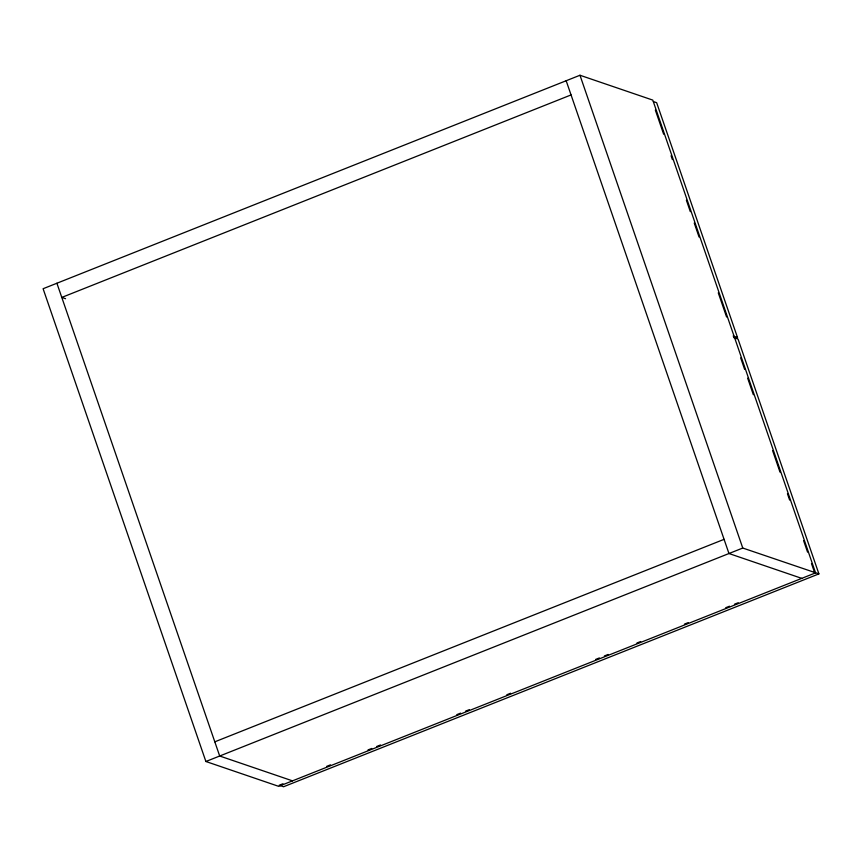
<?xml version="1.0" encoding="UTF-8"?>
<svg xmlns="http://www.w3.org/2000/svg" width="862" height="862" viewBox="0 0 862 862"><rect width="100%" height="100%" fill="white"/><g stroke="black" fill="none" stroke-linecap="round" stroke-linejoin="round"><path stroke-width="1.29" d="M579.975 75.253L43.1 288.727L205.889 761.502L278.695 786.349L815.571 572.874L652.782 100.1L579.975 75.253L742.764 548.038L818.9 573.887L738.044 339.078L733.681 337.581M571.053 94.928L61.784 297.422L65.555 298.705M735.006 338.497L737.506 337.495L656.65 102.686L653.374 101.565M214.81 741.826L724.069 539.343M205.889 761.502L742.764 548.038M282.941 783.763L279.191 785.25L283.566 786.747L818.9 573.887M326.72 766.35L330.48 764.863M367.999 749.94L371.748 748.453M376.759 746.46L380.508 744.973M456.806 714.63L460.556 713.143M465.566 711.15L469.316 709.663M506.834 694.74L510.584 693.242M595.642 659.43L599.392 657.932M604.402 655.95L608.152 654.452M636.921 643.02L640.671 641.522M684.45 624.12L688.199 622.623M725.729 607.71L729.478 606.212M734.478 604.23L738.238 602.732M733.131 336.008L737.506 337.495M801.768 578.37L728.961 553.523L566.172 80.748M292.498 780.853L219.691 756.017L56.903 283.232M655.346 110.077L663.643 134.192M671.078 155.774L672.392 159.578M686.378 200.2L690.311 211.621M694.244 223.042L699.05 237.007M718.272 292.854L726.58 316.968M740.673 357.892L744.606 369.313M747.666 378.202L753.345 394.699M772.578 450.546L780.002 472.128M787.437 493.7L789.624 500.046M803.61 540.668L807.543 552.089M811.476 563.511L814.536 572.4"/></g></svg>
